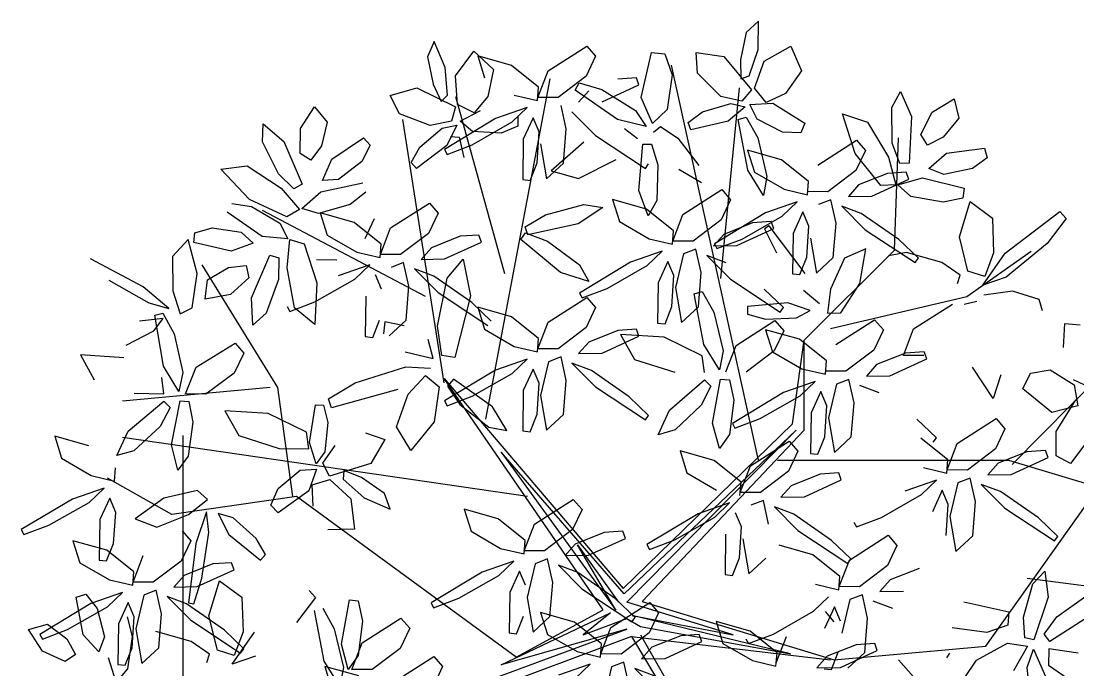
# Model space of a CAD drawing. Header units: inches. Extents: x -28 to 837, y -22 to 590.
# Drawn here: x 401.47 to 430.33, y 297.5 to 315.22 of the extents above; entities that cross this region are included whole.
import ezdxf

# ---------------------------------------------------------------- set-up
doc = ezdxf.new("R2010")
doc.units = ezdxf.units.IN
doc.header["$MEASUREMENT"] = 0

# ---------------------------------------------------------------- blocks, each defined once
blk = doc.blocks.new('tree')
at = {"color": 62}
for p, q in [((372, 2284.6), (323.2, 2239.5)), ((369.7, 2173.1), (372, 2284.6)), ((323.2, 2239.5), (300.2, 2132.5)), ((-305, 2186.4), (-270.4, 2146.5)), ((334.2, 2068.8), (369.7, 2173.1)), ((394.2, 2126.3), (499, 2185.7)), ((499, 2185.7), (541.3, 2088.5)), ((-270.4, 2146.5), (-307.8, 2067.2)), ((-90.9, 1983.8), (-50.3, 2160.4)), ((-50.3, 2160.4), (2.3, 2156.1)), ((2.3, 2156.1), (31.2, 2073.4)), ((131.3, 2079.1), (126.4, 2160.2)), ((126.4, 2160.2), (235.1, 2144.9)), ((235.1, 2144.9), (344, 2014.3)), ((300.2, 2132.5), (301.5, 2057)), ((355.1, 2019.6), (394.2, 2126.3)), ((541.3, 2088.5), (477.4, 1999.6)), ((-334.8, 2041.1), (-245.2, 2015)), ((-109.6, 2060.6), (-183.2, 2055.6)), ((-99.9, 2032.9), (-109.6, 2060.6)), ((31.2, 2073.4), (11.2, 1936.4)), ((223.4, 1987.9), (131.3, 2079.1)), ((301.5, 2057), (334.2, 2068.8)), ((-184.3, 1896.5), (-351.4, 2012.4)), ((-245.2, 2015), (-112.8, 1931.8)), ((-244.8, 1966.4), (-99.9, 2032.9)), ((344, 2014.3), (306, 1969.5)), ((401.4, 1963.6), (355.1, 2019.6)), ((477.4, 1999.6), (401.4, 1963.6)), ((897.3, 1943.9), (931.2, 2006.9)), ((931.2, 2006.9), (973.6, 1908.2)), ((-46.2, 1880.7), (-90.9, 1983.8)), ((150.9, 1926.8), (261.9, 1959.6)), ((306, 1969.5), (223.4, 1987.9)), ((261.9, 1959.6), (319.6, 1946.4)), ((337.4, 1956.2), (428.4, 1960.7)), ((428.4, 1960.7), (554.4, 1882.3)), ((1055.3, 1925.3), (1142.5, 1977.6)), ((1142.5, 1977.6), (1160.1, 1901.6)), ((-363.4, 1927.2), (-270.8, 1833.5)), ((-112.8, 1931.8), (-70.6, 1869)), ((11.2, 1936.4), (-46.2, 1880.7)), ((94.5, 1885), (150.9, 1926.8)), ((319.6, 1946.4), (251.5, 1889.7)), ((365.7, 1898.6), (337.4, 1956.2)), ((752.2, 1762.6), (702.5, 1919.5)), ((702.5, 1919.5), (801.1, 1885.7)), ((898.6, 1803.2), (897.3, 1943.9)), ((1010.4, 1838.2), (1055.3, 1925.3)), ((-70.6, 1869), (-184.3, 1896.5)), ((104.7, 1855.4), (94.5, 1885)), ((251.5, 1889.7), (104.7, 1855.4)), ((291, 1896.5), (323, 1905.3)), ((329, 1696.7), (291, 1896.5)), ((323, 1905.3), (368.6, 1823.9)), ((466.4, 1846.3), (365.7, 1898.6)), ((554.4, 1882.3), (537.7, 1844.8)), ((801.1, 1885.7), (883, 1747.9)), ((973.6, 1908.2), (964.9, 1725.2)), ((1160.1, 1901.6), (1099.2, 1827.7)), ((-270.8, 1833.5), (-74.1, 1704.1)), ((-105.4, 1820.2), (-157, 1860.2)), ((-41.6, 1846.2), (-14.6, 1868.7)), ((-14.6, 1868.7), (54, 1823.3)), ((537.7, 1844.8), (466.4, 1846.3)), ((1037, 1795.5), (1010.4, 1838.2)), ((-99.8, 1616.9), (-84.6, 1799.3)), ((-84.6, 1799.3), (-49.5, 1799.8)), ((-49.5, 1799.8), (-24.8, 1718.6)), ((54, 1823.3), (136.5, 1715.2)), ((368.6, 1823.9), (404.8, 1671.8)), ((605.4, 1717.3), (758.1, 1814.8)), ((758.1, 1814.8), (792.6, 1774.9)), ((927.8, 1723.2), (898.6, 1803.2)), ((1099.2, 1827.7), (1037, 1795.5)), ((462.1, 1738.1), (328.2, 1776)), ((328.2, 1776), (355.2, 1689)), ((792.6, 1774.9), (755.3, 1695.6)), ((1043, 1704), (1112.7, 1763.4)), ((1112.7, 1763.4), (1262.4, 1783.8)), ((1262.4, 1783.8), (1272.6, 1746.1)), ((-337.7, 1664), (-189.5, 1739.2)), ((-74.1, 1704.1), (-61.5, 1721.4)), ((-24.8, 1718.6), (-29, 1578)), ((964.9, 1725.2), (927.8, 1723.2)), ((1272.6, 1746.1), (1214.8, 1703.2)), ((147.4, 1647.2), (57.9, 1699.6)), ((390.8, 1597.4), (329, 1696.7)), ((355.2, 1689), (472, 1621.5)), ((404.8, 1671.8), (390.8, 1597.4)), ((-63.4, 1516.5), (-99.8, 1616.9)), ((73.9, 1522.6), (226.5, 1620.2)), ((226.5, 1620.2), (261.1, 1580.3)), ((-241.4, 1549.8), (-338.9, 1485.3)), ((-316.1, 1561.7), (-241.4, 1549.8)), ((-69.4, 1543.4), (-203.3, 1581.3)), ((-203.3, 1581.3), (-176.3, 1494.4)), ((37, 1458), (-69.4, 1543.4)), ((-29, 1578), (-63.4, 1516.5)), ((261.1, 1580.3), (223.8, 1501)), ((523.6, 1571.8), (399.1, 1528.5)), ((464.6, 1515.3), (523.6, 1571.8)), ((33.5, 1417.8), (73.9, 1522.6)), ((223.8, 1501), (113.5, 1417.2)), ((399.1, 1528.5), (197.7, 1406.7)), ((307.1, 1425.4), (464.6, 1515.3)), ((-176.3, 1494.4), (-59.6, 1426.9)), ((32.7, 1405.4), (37, 1458)), ((348.4, 1489.4), (234.5, 1444)), ((286.7, 1400.2), (431.7, 1466.7)), ((421.9, 1494.4), (348.4, 1489.4)), ((412.9, 1477.7), (395.2, 1465.5)), ((395.2, 1465.5), (443, 1370.8)), ((431.7, 1466.7), (421.9, 1494.4)), ((-59.6, 1426.9), (32.7, 1405.4)), ((113.5, 1417.2), (33.5, 1417.8)), ((234.5, 1444), (194.1, 1398.6)), ((207.9, 1387.9), (307.1, 1425.4)), ((507.9, 1448), (505.6, 1288.5)), ((-7.9, 1377.2), (-132.4, 1333.9)), ((-66.9, 1320.7), (-7.9, 1377.2)), ((125.1, 1385.6), (75.8, 1366.8)), ((145.5, 1293), (125.1, 1385.6)), ((194.1, 1398.6), (286.7, 1400.2)), ((197.7, 1406.7), (207.9, 1387.9)), ((-132.4, 1333.9), (-333.9, 1212.1)), ((14.8, 1337.6), (-23.6, 1253.3)), ((38.4, 1281.5), (14.8, 1337.6)), ((75.8, 1366.8), (44.5, 1234)), ((244.5, 1332.1), (168.1, 1361)), ((168.1, 1361), (260.8, 1267.3)), ((-224.4, 1230.8), (-66.9, 1320.7)), ((134.8, 1158.6), (145.5, 1293)), ((-23.6, 1253.3), (-25.9, 1093.8)), ((30.4, 1159.3), (38.4, 1281.5)), ((260.8, 1267.3), (457.4, 1137.9)), ((505.6, 1288.5), (534.8, 1285.4)), ((-323.6, 1193.2), (-224.4, 1230.8)), ((44.5, 1234), (67.9, 1096.9)), ((117.9, 1209.4), (149.9, 1218.3)), ((155.9, 1009.7), (117.9, 1209.4)), ((149.9, 1218.3), (195.5, 1136.9)), ((470, 1155.2), (393.4, 1228.6)), ((-305, 1195.6), (-270.4, 1155.6)), ((486.6, 1173.6), (327.7, 1159)), ((-270.4, 1155.6), (-307.8, 1076.4)), ((3.3, 1090.7), (30.4, 1159.3)), ((67.9, 1096.9), (134.8, 1158.6)), ((195.5, 1136.9), (231.7, 984.8)), ((327.7, 1159), (327.7, 1129.7)), ((327.7, 1129.7), (398.7, 1109.9)), ((457.4, 1137.9), (470, 1155.2)), ((-25.9, 1093.8), (3.3, 1090.7)), ((283.8, 1006.5), (436.4, 1104.1)), ((398.7, 1109.9), (521.2, 1114.9)), ((436.4, 1104.1), (471, 1064.2)), ((-183.2, 1064.7), (-297, 1019.4)), ((-244.8, 975.5), (-99.9, 1042.1)), ((-109.6, 1069.8), (-183.2, 1064.7)), ((-0.7, 1039.2), (-171.9, 1049.1)), ((-171.9, 1049.1), (-116.4, 951.3)), ((-99.9, 1042.1), (-109.6, 1069.8)), ((533, 1030.3), (399.1, 1068.2)), ((399.1, 1068.2), (426.1, 981.3)), ((471, 1064.2), (433.6, 984.9)), ((150, 964.6), (-0.7, 1039.2)), ((217.7, 910.4), (155.9, 1009.7)), ((243.4, 901.7), (283.8, 1006.5)), ((-337.4, 974), (-244.8, 975.5)), ((158.8, 900), (150, 964.6)), ((231.7, 984.8), (217.7, 910.4)), ((433.6, 984.9), (323.4, 901.1)), ((-116.4, 951.3), (42, 901.1)), ((-270.8, 842.6), (-74.1, 713.2)), ((20.3, 751), (158.9, 870.5)), ((184.3, 846.2), (145, 771)), ((158.9, 870.5), (184.3, 846.2)), ((190.7, 699.5), (222.4, 873.8)), ((222.4, 873.8), (257.5, 871)), ((257.5, 871), (274.7, 790.5)), ((-555.2, 828.7), (-557.4, 669.2)), ((-487, 809.4), (-463.7, 672.2)), ((470, 820.8), (268.5, 699)), ((378, 717.7), (535.5, 807.5)), ((-24.1, 653.9), (20.3, 751)), ((145, 771), (43.6, 673.7)), ((274.7, 790.5), (257.7, 655.5)), ((-528.3, 666.1), (-501.1, 734.6)), ((-463.7, 672.2), (-396.8, 734)), ((-74.1, 713.2), (-61.5, 730.6)), ((278.8, 680.1), (378, 717.7)), ((-557.4, 669.2), (-528.3, 666.1)), ((43.6, 673.7), (-24.1, 653.9)), ((217.9, 599.5), (190.7, 699.5)), ((268.5, 699), (278.8, 680.1)), ((257.7, 655.5), (217.9, 599.5)), ((339.6, 531.8), (492.3, 629.4)), ((492.3, 629.4), (526.9, 589.4)), ((196.3, 552.6), (62.5, 590.5)), ((62.5, 590.5), (89.4, 503.5)), ((526.9, 589.4), (489.5, 510.2)), ((302.7, 467.2), (196.3, 552.6)), ((89.4, 503.5), (206.2, 436)), ((299.3, 426.9), (339.6, 531.8)), ((489.5, 510.2), (379.2, 426.4)), ((298.5, 414.6), (302.7, 467.2)), ((379.2, 426.4), (299.3, 426.9)), ((500.3, 453.2), (459.9, 407.8)), ((-510.8, 301.8), (-358.1, 399.3)), ((-358.1, 399.3), (-323.6, 359.4)), ((257.8, 386.4), (133.3, 343)), ((198.9, 329.8), (257.8, 386.4)), ((390.9, 394.8), (341.6, 375.9)), ((411.2, 302.2), (390.9, 394.8)), ((-323.6, 359.4), (-360.9, 280.1)), ((133.3, 343), (-68.1, 221.2)), ((304.1, 290.7), (280.6, 346.7)), ((510.3, 341.3), (433.9, 370.2)), ((433.9, 370.2), (526.5, 276.4)), ((-547.7, 237.1), (-654.1, 322.6)), ((-551.2, 196.9), (-510.8, 301.8)), ((41.4, 240), (198.9, 329.8)), ((-360.9, 280.1), (-471.2, 196.4)), ((-236.3, 268.5), (-350.1, 223.1)), ((-162.8, 273.5), (-236.3, 268.5)), ((-153, 245.8), (-162.8, 273.5)), ((-552, 184.6), (-547.7, 237.1)), ((-350.1, 223.1), (-390.6, 177.7)), ((-298, 179.3), (-153, 245.8)), ((-68.1, 221.2), (-57.8, 202.4)), ((-57.8, 202.4), (41.4, 240)), ((-644.3, 206), (-552, 184.6)), ((-471.2, 196.4), (-551.2, 196.9)), ((-390.6, 177.7), (-298, 179.3)), ((-592.6, 156.3), (-717.1, 113)), ((-651.6, 99.8), (-592.6, 156.3)), ((-508.8, 145.9), (-540.2, 13.1)), ((-459.6, 164.7), (-508.8, 145.9)), ((-439.2, 72.2), (-459.6, 164.7)), ((-340.2, 111.3), (-416.6, 140.2)), ((-416.6, 140.2), (-323.9, 46.4)), ((-569.9, 116.7), (-608.3, 32.4)), ((-546.3, 60.7), (-569.9, 116.7)), ((-191.3, 7.7), (-340.2, 111.3)), ((-449.9, -62.3), (-439.2, 72.2)), ((-323.9, 46.4), (-127.3, -83)), ((-608.3, 32.4), (-610.6, -127)), ((-540.2, 13.1), (-516.8, -124)), ((-114.7, -65.6), (-191.3, 7.7)), ((-209.6, -105.2), (-56.9, -7.6)), ((-56.9, -7.6), (-22.4, -47.5)), ((-581.4, -130.1), (-554.3, -61.6)), ((-516.8, -124), (-449.9, -62.3)), ((-352.9, -84.4), (-486.8, -46.5)), ((-486.8, -46.5), (-459.8, -133.4)), ((-127.3, -83), (-114.7, -65.6)), ((-22.4, -47.5), (-59.7, -126.8)), ((-246.5, -169.8), (-352.9, -84.4)), ((-250, -210), (-209.6, -105.2)), ((-610.6, -127), (-581.4, -130.1)), ((-459.8, -133.4), (-343.1, -200.9)), ((-59.7, -126.8), (-170, -210.6)), ((64.9, -138.4), (-48.9, -183.8)), ((3.2, -227.7), (148.2, -161.1)), ((138.4, -133.4), (64.9, -138.4)), ((148.2, -161.1), (138.4, -133.4)), ((-343.1, -200.9), (-250.8, -222.4)), ((-250.8, -222.4), (-246.5, -169.8)), ((-48.9, -183.8), (-89.4, -229.2)), ((-907.4, -219.9), (-872.8, -259.9)), ((-170, -210.6), (-250, -210)), ((-158.4, -242.2), (-207.6, -261)), ((-138, -334.8), (-158.4, -242.2)), ((-89.4, -229.2), (3.2, -227.7)), ((-872.8, -259.9), (-910.2, -339.1)), ((-291.4, -250.6), (-415.9, -293.9)), ((-350.4, -307.2), (-291.4, -250.6)), ((-207.6, -261), (-239, -393.8)), ((-39, -295.7), (-115.4, -266.8)), ((-115.4, -266.8), (-22.7, -360.5))]:
    blk.add_line(p, q, dxfattribs=at)
at = {"color": 60}
for p, q in [((-906.4, 2204.5), (-932.7, 2143.6)), ((-863.2, 2101.8), (-906.4, 2204.5)), ((-821.7, 2069), (-750.1, 2165.9)), ((-750.1, 2165.9), (-671.9, 2094.3)), ((-457.7, 2088.8), (-305, 2186.4)), ((-932.7, 2143.6), (-910.1, 2036.5)), ((-601, 2109.6), (-734.8, 2147.5)), ((-734.8, 2147.5), (-707.9, 2060.6)), ((-853.2, 1992.1), (-863.2, 2101.8)), ((-671.9, 2094.3), (-694.2, 1987.1)), ((-494.6, 2024.2), (-601, 2109.6)), ((-498, 1984), (-457.7, 2088.8)), ((-814, 1955.6), (-821.7, 2069)), ((-307.8, 2067.2), (-418.1, 1983.4)), ((-351.4, 2012.4), (-334.8, 2041.1)), ((-1080.1, 1991), (-974.7, 2021.3)), ((-974.7, 2021.3), (-822, 1946.3)), ((-910.1, 2036.5), (-878.2, 1968)), ((-498.8, 1971.6), (-494.6, 2024.2)), ((-297, 2010.2), (-337.4, 1964.8)), ((-1042.7, 1918.9), (-1080.1, 1991)), ((-878.2, 1968), (-853.2, 1992.1)), ((-694.2, 1987.1), (-749, 1923.4)), ((-591.1, 1993.1), (-498.8, 1971.6)), ((-418.1, 1983.4), (-498, 1984)), ((-1432.5, 1861.2), (-1377, 1946.3)), ((-1377, 1946.3), (-1327.9, 1885.8)), ((-921.5, 1873.1), (-1042.7, 1918.9)), ((-822, 1946.3), (-838.5, 1889.9)), ((-749, 1923.4), (-814, 1955.6)), ((-804.4, 1890.5), (-723.1, 1931.6)), ((-539.5, 1943.4), (-664, 1900.1)), ((-598.4, 1886.9), (-539.5, 1943.4)), ((-386.1, 1859.3), (-406.4, 1951.8)), ((-1582.6, 1808.6), (-1579.8, 1880)), ((-1579.8, 1880), (-1498.4, 1809.9)), ((-1327.9, 1885.8), (-1350.2, 1792.7)), ((-838.5, 1889.9), (-921.5, 1873.1)), ((-874.8, 1862.9), (-816.7, 1874.4)), ((-664, 1900.1), (-865.4, 1778.3)), ((-816.7, 1874.4), (-855.9, 1794.8)), ((-755.2, 1849.5), (-804.4, 1890.5)), ((-755.9, 1797), (-598.4, 1886.9)), ((-576.2, 1911.2), (-576.2, 1870.2)), ((-516.7, 1903.8), (-555.2, 1819.5)), ((-493.1, 1847.7), (-516.7, 1903.8)), ((-1434.6, 1763.2), (-1432.5, 1861.2)), ((-962.8, 1787.8), (-874.8, 1862.9)), ((-641.9, 1842.6), (-755.2, 1849.5)), ((-576.2, 1870.2), (-641.9, 1842.6)), ((-501.1, 1725.5), (-493.1, 1847.7)), ((-396.8, 1724.8), (-386.1, 1859.3)), ((-1519.8, 1682.7), (-1582.6, 1808.6)), ((-1498.4, 1809.9), (-1426, 1641.7)), ((-1350.2, 1792.7), (-1392, 1736.5)), ((-1309.9, 1740.8), (-1184.3, 1824.8)), ((-1158.6, 1795.3), (-1191.7, 1731.5)), ((-1184.3, 1824.8), (-1158.6, 1795.3)), ((-855.9, 1794.8), (-976, 1703.8)), ((-855.1, 1759.4), (-755.9, 1797)), ((-842.1, 1830.2), (-807.1, 1827.4)), ((-807.1, 1827.4), (-789.9, 1746.9)), ((-555.2, 1819.5), (-557.4, 1660)), ((-487, 1800.2), (-463.7, 1663.1)), ((-316.7, 1807.8), (-445.8, 1694.9)), ((-1392, 1736.5), (-1434.6, 1763.2)), ((-997.4, 1726.7), (-962.8, 1787.8)), ((-865.4, 1778.3), (-855.1, 1759.4)), ((-1747, 1701.3), (-1643.5, 1714.1)), ((-1643.5, 1714.1), (-1509.6, 1626.1)), ((-1346.5, 1656.8), (-1309.9, 1740.8)), ((-1191.7, 1731.5), (-1283, 1660.4)), ((-976, 1703.8), (-997.4, 1726.7)), ((-528.3, 1656.9), (-501.1, 1725.5)), ((-463.7, 1663.1), (-396.8, 1724.8)), ((-1633.6, 1582), (-1747, 1701.3)), ((-1458.5, 1623.6), (-1519.8, 1682.7)), ((-445.8, 1694.9), (-337.7, 1664)), ((-1509.6, 1626.1), (-1436.1, 1541.7)), ((-1426, 1641.7), (-1458.5, 1623.6)), ((-1352.6, 1612.1), (-1187.5, 1647.1)), ((-1283, 1660.4), (-1346.5, 1656.8)), ((-557.4, 1660), (-528.3, 1656.9)), ((-1487.2, 1513), (-1633.6, 1582)), ((-1428, 1545.6), (-1352.6, 1612.1)), ((-1175.1, 1610), (-1237.7, 1561.2)), ((-1703.8, 1565.9), (-1625.3, 1554)), ((-1625.3, 1554), (-1514.2, 1487.6)), ((-1436.1, 1541.7), (-1487.2, 1513)), ((-1362.3, 1526.4), (-1428, 1545.6)), ((-1237.7, 1561.2), (-1362.3, 1526.4)), ((-1077.8, 1469.5), (-925.1, 1567.1)), ((-925.1, 1567.1), (-890.5, 1527.2)), ((-467.2, 1521.3), (-316.1, 1561.7)), ((-1583.2, 1435.7), (-1722.1, 1531.4)), ((-1221.1, 1490.4), (-1354.9, 1528.3)), ((-1354.9, 1528.3), (-1328, 1441.3)), ((-1142.1, 1505.6), (-1179.4, 1426.3)), ((-890.5, 1527.2), (-927.9, 1447.9)), ((-547.3, 1473.5), (-467.2, 1521.3)), ((-1849.6, 1450.4), (-1780.5, 1470.3)), ((-1780.5, 1470.3), (-1666.1, 1452.9)), ((-1514.2, 1487.6), (-1483, 1426.7)), ((-1114.7, 1404.9), (-1221.1, 1490.4)), ((-1118.2, 1364.7), (-1077.8, 1469.5)), ((-537.6, 1441.7), (-547.3, 1473.5)), ((-338.9, 1485.3), (-537.6, 1441.7)), ((-1875.9, 1424), (-1937, 1356.5)), ((-1840.3, 1289.5), (-1875.9, 1424)), ((-1853.2, 1411.4), (-1849.6, 1450.4)), ((-1666.1, 1452.9), (-1619.8, 1409.3)), ((-1483, 1426.7), (-1583.2, 1435.7)), ((-1485.3, 1312.1), (-1474.6, 1423.5)), ((-1474.6, 1423.5), (-1418.6, 1406.2)), ((-1328, 1441.3), (-1211.2, 1373.8)), ((-927.9, 1447.9), (-1038.2, 1364.2)), ((-803.3, 1436.3), (-917.1, 1390.9)), ((-729.8, 1441.3), (-803.3, 1436.3)), ((-720, 1413.6), (-729.8, 1441.3)), ((-565.4, 1423.2), (-546.5, 1450.5)), ((-408.1, 1294.3), (-565.4, 1423.2)), ((-546.5, 1450.5), (-459.3, 1417.3)), ((-459.3, 1417.3), (-334, 1323.7)), ((-1705.9, 1378.1), (-1853.2, 1411.4)), ((-1619.8, 1409.3), (-1705.9, 1378.1)), ((-1418.6, 1406.2), (-1368, 1252.5)), ((-1211.2, 1373.8), (-1118.9, 1352.4)), ((-1118.9, 1352.4), (-1114.7, 1404.9)), ((-917.1, 1390.9), (-957.6, 1345.5)), ((-864.9, 1347.1), (-720, 1413.6)), ((-2052.6, 1236.9), (-2260.1, 1348)), ((-1937, 1356.5), (-1935.5, 1221.6)), ((-1626.4, 1193.8), (-1554.1, 1362.1)), ((-1554.1, 1362.1), (-1518.7, 1350.9)), ((-1518.7, 1350.9), (-1519.3, 1265.7)), ((-1289.7, 1342.5), (-1369.7, 1343.1)), ((-1038.2, 1364.2), (-1118.2, 1364.7)), ((-1026.5, 1332.5), (-1075.8, 1313.7)), ((-1006.2, 1240), (-1026.5, 1332.5)), ((-957.6, 1345.5), (-864.9, 1347.1)), ((-854.9, 1271), (-792, 1346.1)), ((-792, 1346.1), (-762.7, 1201.8)), ((-1798.7, 1265.2), (-1715.8, 1313.2)), ((-1715.8, 1313.2), (-1646.3, 1321.5)), ((-1646.3, 1321.5), (-1636.4, 1272.2)), ((-1457, 1154.4), (-1485.3, 1312.1)), ((-1159.6, 1324.1), (-1284.1, 1280.8)), ((-1218.6, 1267.6), (-1159.6, 1324.1)), ((-907.1, 1279.1), (-983.5, 1307.9)), ((-983.5, 1307.9), (-890.9, 1214.2)), ((-297.1, 1257.7), (-408.1, 1294.3)), ((-334, 1323.7), (-297.1, 1257.7)), ((-2188.2, 1263.4), (-2030.6, 1173.7)), ((-1859.5, 1154.5), (-1840.3, 1289.5)), ((-1808.9, 1188), (-1798.7, 1265.2)), ((-1636.4, 1272.2), (-1708.9, 1206.3)), ((-1519.3, 1265.7), (-1567.5, 1133.6)), ((-1368, 1252.5), (-1376.4, 1088.1)), ((-1376, 1177.7), (-1218.6, 1267.6)), ((-1113.3, 1228.5), (-1136.9, 1284.5)), ((-758.3, 1175.5), (-907.1, 1279.1)), ((-892.5, 1081.9), (-854.9, 1271)), ((-1951.9, 1151.9), (-2052.6, 1236.9)), ((-1935.5, 1221.6), (-1906.9, 1131.3)), ((-1016.9, 1105.5), (-1006.2, 1240)), ((-890.9, 1214.2), (-694.3, 1084.8)), ((-333.9, 1212.1), (-323.6, 1193.2)), ((-2030.6, 1173.7), (-1951.9, 1151.9)), ((-1708.9, 1206.3), (-1808.9, 1188)), ((-1621.2, 1086.5), (-1626.4, 1193.8)), ((-1475.3, 1140.2), (-1376, 1177.7)), ((-1175.3, 1200.2), (-1177.6, 1040.8)), ((-762.7, 1201.8), (-825.4, 958.7)), ((-681.7, 1102.2), (-758.3, 1175.5)), ((-457.7, 1098), (-305, 1195.6)), ((-2007.3, 1125.3), (-1975.2, 1133.7)), ((-1972, 925.1), (-2007.3, 1125.3)), ((-1975.2, 1133.7), (-1930.7, 1051.7)), ((-1906.9, 1131.3), (-1859.5, 1154.5)), ((-1567.5, 1133.6), (-1621.2, 1086.5)), ((-1485.5, 1159), (-1475.3, 1140.2)), ((-1376.4, 1088.1), (-1457, 1154.4)), ((-601, 1118.8), (-734.8, 1156.7)), ((-734.8, 1156.7), (-707.9, 1069.7)), ((-1974.4, 1112.1), (-2066.5, 1102.2)), ((-2010.5, 1063.2), (-1974.4, 1112.1)), ((-1148.4, 1037.7), (-1121.3, 1106.2)), ((-1101, 1098.7), (-1106.3, 1052.1)), ((-1024.7, 1083.9), (-1101, 1098.7)), ((-1083.8, 1043.8), (-1016.9, 1105.5)), ((-494.6, 1033.4), (-601, 1118.8)), ((-498, 993.1), (-457.7, 1098)), ((-2119.8, 1007.7), (-2010.5, 1063.2)), ((-1930.7, 1051.7), (-1896.6, 899.1)), ((-1177.6, 1040.8), (-1148.4, 1037.7)), ((-875.7, 966.4), (-892.5, 1081.9)), ((-707.9, 1069.7), (-591.1, 1002.2)), ((-307.8, 1076.4), (-418.1, 992.6)), ((-1844.2, 920.1), (-1690.2, 1015.6)), ((-1690.2, 1015.6), (-1656.2, 975.2)), ((-910.2, 954.2), (-929.7, 1029.6)), ((-591.1, 1002.2), (-498.8, 980.8)), ((-498.8, 980.8), (-494.6, 1033.4)), ((-297, 1019.4), (-337.4, 974)), ((-2128.2, 956.7), (-2299.3, 969)), ((-2299.3, 969), (-2245.2, 870.5)), ((-1656.2, 975.2), (-1694.7, 896.4)), ((-1020.6, 981.6), (-910.2, 954.2)), ((-825.4, 958.7), (-875.7, 966.4)), ((-418.1, 992.6), (-498, 993.1)), ((-406.4, 961), (-455.7, 942.1)), ((-386.1, 868.4), (-406.4, 961)), ((-1911.6, 825), (-1972, 925.1)), ((-1886.1, 815.8), (-1844.2, 920.1)), ((-1217.2, 858.8), (-1018.2, 921.8)), ((-1018.2, 921.8), (-920.4, 916.7)), ((-539.5, 952.6), (-664, 909.2)), ((-598.4, 896), (-539.5, 952.6)), ((-455.7, 942.1), (-487, 809.4)), ((-287, 907.5), (-363.4, 936.4)), ((-363.4, 936.4), (-270.8, 842.6)), ((-1970.7, 815.3), (-1978.6, 880.1)), ((-1896.6, 899.1), (-1911.6, 825)), ((-1694.7, 896.4), (-1806.1, 814.2)), ((-1008.2, 813.8), (-941, 887.4)), ((-941, 887.4), (-887.1, 843.4)), ((-664, 909.2), (-865.4, 787.4)), ((-755.9, 806.2), (-598.4, 896)), ((-516.7, 912.9), (-555.2, 828.7)), ((-493.1, 856.9), (-516.7, 912.9)), ((-138.1, 804), (-287, 907.5)), ((-1323.1, 795.3), (-1217.2, 858.8)), ((-887.1, 843.4), (-906.8, 705)), ((-830.6, 872.9), (-853.4, 846.1)), ((-853.4, 846.1), (-804.7, 773.7)), ((-676, 764.4), (-830.6, 872.9)), ((-501.1, 734.6), (-493.1, 856.9)), ((-396.8, 734), (-386.1, 868.4)), ((-2087.5, 818.1), (-1970.7, 815.3)), ((-1806.1, 814.2), (-1886.1, 815.8)), ((-1310.8, 760.3), (-1323.1, 795.3)), ((-1049.4, 832.2), (-1310.8, 760.3)), ((-1054.7, 685.2), (-1008.2, 813.8)), ((-855.1, 768.6), (-755.9, 806.2)), ((-61.5, 730.6), (-138.1, 804)), ((-2111.3, 668.3), (-1970.9, 785.9)), ((-1945.9, 761.2), (-1986.2, 686.6)), ((-1970.9, 785.9), (-1945.9, 761.2)), ((-1941.5, 614.4), (-1907.4, 788.3)), ((-1907.4, 788.3), (-1872.4, 785)), ((-1872.4, 785), (-1856.3, 704.3)), ((-1397.9, 623.6), (-1373.3, 772.3)), ((-1373.3, 772.3), (-1342, 770.4)), ((-1342, 770.4), (-1325.1, 702.2)), ((-865.4, 787.4), (-855.1, 768.6)), ((-804.7, 773.7), (-690.4, 684.3)), ((-619.6, 670.3), (-676, 764.4)), ((-1559.7, 738.4), (-1730.9, 748.3)), ((-1730.9, 748.3), (-1675.4, 650.5)), ((-1409, 663.8), (-1559.7, 738.4)), ((-2157, 571.8), (-2111.3, 668.3)), ((-1986.2, 686.6), (-2089, 590.6)), ((-1856.3, 704.3), (-1875.1, 569.5)), ((-1325.1, 702.2), (-1337.3, 587.1)), ((-997.7, 592.4), (-1054.7, 685.2)), ((-906.8, 705), (-997.7, 592.4)), ((-690.4, 684.3), (-619.6, 670.3)), ((-2267.2, 610), (-2400.9, 648.6)), ((-2400.9, 648.6), (-2374.4, 561.5)), ((-1675.4, 650.5), (-1517, 600.4)), ((-1400.2, 599.2), (-1409, 663.8)), ((-1176.9, 661.9), (-1100.2, 635.3)), ((-1100.2, 635.3), (-1155.9, 540.8)), ((-2089, 590.6), (-2157, 571.8)), ((-1915.8, 514), (-1941.5, 614.4)), ((-1517, 600.4), (-1400.2, 599.2)), ((-1371.7, 538.9), (-1397.9, 623.6)), ((-1337.3, 587.1), (-1371.7, 538.9)), ((-1345.1, 542.6), (-1296.4, 611.8)), ((-2374.4, 561.5), (-2258, 493.4)), ((-1875.1, 569.5), (-1915.8, 514)), ((-1318.3, 490.3), (-1345.1, 542.6)), ((-2165.8, 471.5), (-2161.3, 524)), ((-1520.5, 441.7), (-1433.5, 514.6)), ((-1433.5, 514.6), (-1369.4, 518.7)), ((-1369.4, 518.7), (-1400.2, 433)), ((-1155.9, 540.8), (-1318.3, 490.3)), ((-1262.6, 513.2), (-1264.2, 478.5)), ((-1192.4, 485.4), (-1262.6, 513.2)), ((-2258, 493.4), (-2165.8, 471.5)), ((-1387.1, 456.7), (-1317.7, 478)), ((-1317.7, 478), (-1234.2, 401)), ((-1264.2, 478.5), (-1181.5, 405.7)), ((-1102.4, 423.1), (-1192.4, 485.4)), ((-2206.6, 443.5), (-2331.3, 400.8)), ((-2265.9, 387.2), (-2206.6, 443.5)), ((-1838.4, 434.9), (-1971.3, 404.1)), ((-1799.6, 399.1), (-1838.4, 434.9)), ((-1549.2, 376.5), (-1520.5, 441.7)), ((-1400.2, 433), (-1521, 346.7)), ((-1383.1, 372.7), (-1387.1, 456.7)), ((-1079.5, 360.8), (-1102.4, 423.1)), ((-2331.3, 400.8), (-2533.4, 280.1)), ((-2423.8, 298.2), (-2265.9, 387.2)), ((-2184.1, 403.7), (-2223, 319.7)), ((-2160.8, 347.6), (-2184.1, 403.7)), ((-1971.3, 404.1), (-2083.8, 322.2)), ((-1873.5, 339.8), (-1799.6, 399.1)), ((-1521, 346.7), (-1549.2, 376.5)), ((-1234.2, 401), (-1219.5, 281.4)), ((-1181.5, 405.7), (-1079.5, 360.8)), ((-2169.4, 225.3), (-2160.8, 347.6)), ((-1998.8, 289.7), (-1873.5, 339.8)), ((-1802.6, 349.7), (-1845.4, 225)), ((-1794.5, 268.4), (-1802.6, 349.7)), ((-1698.7, 327), (-1757.4, 343.1)), ((-1757.4, 343.1), (-1714.9, 260.8)), ((-654.1, 322.6), (-788, 360.5)), ((-788, 360.5), (-761, 273.5)), ((-2523.2, 261.2), (-2423.8, 298.2)), ((-2223, 319.7), (-2226.1, 160.2)), ((-2083.8, 322.2), (-1998.8, 289.7)), ((-1607.5, 245.1), (-1698.7, 327)), ((-2533.4, 280.1), (-2523.2, 261.2)), ((-1899.6, 275.5), (-1865, 235.6)), ((-1821.2, 89), (-1794.5, 268.4)), ((-1714.9, 260.8), (-1590.9, 160.4)), ((-1219.5, 281.4), (-1325.6, 279.7)), ((-761, 273.5), (-644.3, 206)), ((-2195.6, 198.7), (-2329.4, 236.6)), ((-2329.4, 236.6), (-2302.5, 149.7)), ((-2196.9, 157), (-2169.4, 225.3)), ((-1865, 235.6), (-1902.4, 156.3)), ((-1845.4, 225), (-1874.2, -8.6)), ((-1570.4, 181.5), (-1607.5, 245.1)), ((-2089.2, 113.3), (-2195.6, 198.7)), ((-2092.6, 73.1), (-2052.3, 177.9)), ((-1590.9, 160.4), (-1570.4, 181.5)), ((-2302.5, 149.7), (-2185.7, 82.2)), ((-2226.1, 160.2), (-2196.9, 157)), ((-1902.4, 156.3), (-2012.6, 72.5)), ((-1777.7, 144.7), (-1891.6, 99.3)), ((-1704.2, 149.7), (-1777.7, 144.7)), ((-1694.5, 122), (-1704.2, 149.7)), ((-2093.4, 60.7), (-2089.2, 113.3)), ((-1891.6, 99.3), (-1932, 53.9)), ((-1853, -12.2), (-1821.2, 89)), ((-1839.4, 55.4), (-1694.5, 122)), ((-717.1, 113), (-918.5, -8.8)), ((-809.1, 9.9), (-651.6, 99.8)), ((-2185.7, 82.2), (-2093.4, 60.7)), ((-2012.6, 72.5), (-2092.6, 73.1)), ((-1932, 53.9), (-1839.4, 55.4)), ((-1793.8, -59.5), (-1751.6, 78.9)), ((-1751.6, 78.9), (-1664, 14.1)), ((-2315.9, 14), (-2278.5, 25.7)), ((-2289.6, -134.7), (-2315.9, 14)), ((-2278.5, 25.7), (-2233.4, -30.3)), ((-2134.1, 32.5), (-2258.6, -10.8)), ((-2193, -24.1), (-2134.1, 32.5)), ((-2050.3, 22.1), (-2081.6, -110.7)), ((-2001, 40.9), (-2050.3, 22.1)), ((-1980.7, -51.7), (-2001, 40.9)), ((-1881.6, -12.6), (-1958, 16.3)), ((-1958, 16.3), (-1865.3, -77.4)), ((-1664, 14.1), (-1659.2, -122.6)), ((-1373.9, 12.2), (-1448.5, -86.3)), ((-1398.4, 40.1), (-1373.9, 12.2)), ((-1271.9, -171.4), (-1240.2, 2.9)), ((-1240.2, 2.9), (-1205.2, 0)), ((-1205.2, 0), (-1188, -80.4)), ((-908.3, -27.6), (-809.1, 9.9)), ((-2258.6, -10.8), (-2460, -132.6)), ((-2350.5, -113.9), (-2193, -24.1)), ((-2233.4, -30.3), (-2205.2, -142.5)), ((-2111.3, -7.1), (-2149.8, -91.4)), ((-2087.7, -63.2), (-2111.3, -7.1)), ((-1732.7, -116.1), (-1881.6, -12.6)), ((-1874.2, -8.6), (-1853, -12.2)), ((-1339.2, -237.8), (-1377.2, -38)), ((-1345.2, -29.2), (-1299.6, -110.5)), ((-918.5, -8.8), (-908.3, -27.6)), ((-2115.6, -64), (-2096.2, -141)), ((-2095.7, -185.5), (-2087.7, -63.2)), ((-1991.4, -186.1), (-1980.7, -51.7)), ((-1865.3, -77.4), (-1668.7, -206.9)), ((-1760.4, -195.2), (-1793.8, -59.5)), ((-1188, -80.4), (-1205, -215.4)), ((-1189.7, -166.3), (-1037.1, -68.7)), ((-1037.1, -68.7), (-1002.5, -108.6)), ((-2504.7, -113.4), (-2429.6, -92.8)), ((-2449.1, -198.5), (-2504.7, -113.4)), ((-2449.7, -151.5), (-2350.5, -113.9)), ((-2429.6, -92.8), (-2353.3, -150.7)), ((-2149.8, -91.4), (-2152, -250.9)), ((-2081.6, -110.7), (-2058.3, -247.9)), ((-1863, -161.3), (-2002.3, -121.1)), ((-1656.1, -189.5), (-1732.7, -116.1)), ((-1702.2, -250.8), (-1614.1, -124.3)), ((-1659.2, -122.6), (-1694, -215.9)), ((-1299.6, -110.5), (-1263.5, -262.7)), ((-1002.5, -108.6), (-1039.9, -187.9)), ((-2460, -132.6), (-2449.7, -151.5)), ((-2353.3, -150.7), (-2318.7, -211.6)), ((-2227.5, -202.1), (-2289.6, -134.7)), ((-2205.2, -142.5), (-2227.5, -202.1)), ((-2096.2, -141), (-2114.4, -269)), ((-1790.7, -210.3), (-1863, -161.3)), ((-1230.1, -271.1), (-1189.7, -166.3)), ((-2360.3, -239.8), (-2449.1, -198.5)), ((-2122.9, -254), (-2095.7, -185.5)), ((-2058.3, -247.9), (-1991.4, -186.1)), ((-1694, -215.9), (-1760.4, -195.2)), ((-1668.7, -206.9), (-1656.1, -189.5)), ((-1244.8, -271.5), (-1271.9, -171.4)), ((-1039.9, -187.9), (-1150.1, -271.7)), ((-2318.7, -211.6), (-2360.3, -239.8)), ((-2158.4, -321.4), (-2189, -225.6)), ((-1801.8, -243.7), (-1790.7, -210.3)), ((-1609.5, -219), (-1702.2, -250.8)), ((-1277.4, -337), (-1339.2, -237.8)), ((-1205, -215.4), (-1244.8, -271.5)), ((-1060.1, -317.5), (-907.4, -219.9)), ((-2114.4, -269), (-2158.4, -321.4)), ((-2152, -250.9), (-2122.9, -254)), ((-1203.4, -296.7), (-1337.2, -258.8)), ((-1337.2, -258.8), (-1310.3, -345.8)), ((-1263.5, -262.7), (-1277.4, -337)), ((-1150.1, -271.7), (-1230.1, -271.1))]:
    blk.add_line(p, q, dxfattribs=at)
at = {"color": 44}
for p, q in [((371.6, 554.2), (28.6, 2111.3)), ((-702.2, 715.3), (-448.7, 2057.6)), ((222.5, 1270.1), (297.1, 2021.8)), ((-627.6, 1288), (-821.5, 1986)), ((-866.3, 858.5), (-1030.3, 1896.5)), ((906.7, 1382.2), (923.5, 1824.9)), ((-940.8, 1198.5), (-1582.1, 1538.6)), ((551.8, 1027.4), (906.7, 1382.2)), ((-1522.5, 840.6), (-1820.8, 1323.8)), ((655, 1073.2), (1191.9, 1198.5)), ((505.9, 697.4), (551.8, 1027.4)), ((551.8, 672.5), (551.8, 1027.4)), ((1370.9, 536.3), (1758.6, 930.1)), ((-239.9, -36.4), (-866.3, 876.4)), ((-866.3, 876.4), (-161.4, 47.6)), ((-1552.3, 840.6), (-2134, 786.9)), ((-1462.8, 411), (-1522.5, 840.6)), ((-161.4, 47.6), (505.9, 697.4)), ((519.5, 672.3), (-157.9, 27.4)), ((-147.1, -5.2), (519.5, 672.3)), ((-87, -3.5), (551.8, 672.5)), ((-538.1, 411), (-2134, 643.7)), ((1266.5, -179.6), (1863, 661.6)), ((-157.9, 27.4), (-641.9, 586.1)), ((-641.9, 586.1), (-190.4, -37.1)), ((446.2, 554.2), (1356, 554.2)), ((1356, 554.2), (1952.5, 375.2)), ((-1940.1, 339.4), (-2193.6, 482.6)), ((-1447.9, 411), (-1940.1, 339.4)), ((-582.6, -222.5), (-1447.9, 411)), ((-190.4, -37.1), (-341.1, 220.8)), ((-341.1, 220.8), (-179.6, -5.2)), ((1430.5, 88.9), (1982.4, 17.3)), ((-582.6, -222.5), (-239.9, -36.4)), ((271.8, -134.1), (-147.1, -5.2)), ((-87, -3.5), (669.9, -233.3)), ((-641.9, -252.3), (-211.6, -48)), ((-211.6, -48), (-319.4, -134.1)), ((-319.4, -134.1), (-147.1, -69.7)), ((-147.1, -69.7), (-93.4, -102.2)), ((-126, -58.8), (271.8, -134.1)), ((497.8, -209.5), (-126, -58.8)), ((-964.4, -413.8), (-147.1, -112.5)), ((-147.1, -112.5), (-641.9, -252.3)), ((-93.4, -102.2), (497.8, -209.5)), ((-129, -141), (-997.1, -466.1)), ((-129, -141), (237.4, -752.3)), ((-129, -141), (655, -233.3)), ((-93.4, -134.1), (250.7, -736.3)), ((669.9, -233.3), (1266.5, -179.6)), ((923.5, -233.3), (1699, -1110.2))]:
    blk.add_line(p, q, dxfattribs=at)
at = {"color": 64}
for p, q in [((853.5, 1636.4), (752.2, 1762.6)), ((568.5, 1652.7), (462.1, 1738.1)), ((883, 1747.9), (912, 1639.8)), ((755.3, 1695.6), (645, 1611.9)), ((879.9, 1684), (766.1, 1638.6)), ((953.4, 1689), (879.9, 1684)), ((921, 1639.7), (1017.9, 1666.5)), ((963.2, 1661.4), (953.4, 1689)), ((1017.9, 1666.5), (1181.6, 1625.5)), ((1101.6, 1679.4), (1043, 1704)), ((1214.8, 1703.2), (1101.6, 1679.4)), ((564.3, 1600.1), (568.5, 1652.7)), ((766.1, 1638.6), (725.6, 1593.2)), ((818.2, 1594.8), (963.2, 1661.4)), ((912, 1639.8), (853.5, 1636.4)), ((971.6, 1593.7), (921, 1639.7)), ((1181.6, 1625.5), (1176.5, 1586.8)), ((472, 1621.5), (564.3, 1600.1)), ((645, 1611.9), (565, 1612.4)), ((725.6, 1593.2), (818.2, 1594.8)), ((1098.8, 1570.4), (971.6, 1593.7)), ((1176.5, 1586.8), (1098.8, 1570.4)), ((656.7, 1580.2), (607.4, 1561.4)), ((677, 1487.7), (656.7, 1580.2)), ((776.1, 1526.8), (699.6, 1555.7)), ((699.6, 1555.7), (792.3, 1461.9)), ((1163.1, 1434.7), (1205.4, 1573.1)), ((1205.4, 1573.1), (1292.9, 1508.3)), ((546.3, 1532.2), (507.9, 1448)), ((569.9, 1476.2), (546.3, 1532.2)), ((924.9, 1423.3), (776.1, 1526.8)), ((1292.9, 1508.3), (1297.7, 1371.6)), ((1342.8, 1369.9), (1558.5, 1534.3)), ((1583, 1506.4), (1508.5, 1407.9)), ((1558.5, 1534.3), (1583, 1506.4)), ((555.2, 1290.2), (412.9, 1477.7)), ((561.9, 1353.9), (569.9, 1476.2)), ((666.3, 1353.3), (677, 1487.7)), ((792.3, 1461.9), (988.9, 1332.5)), ((576, 1428.6), (599.4, 1291.5)), ((1001.5, 1349.9), (924.9, 1423.3)), ((1196.5, 1299), (1163.1, 1434.7)), ((793.9, 1386.8), (710.2, 1350.8)), ((770.3, 1249.7), (793.9, 1386.8)), ((1191.9, 1198.5), (1445.4, 1377.5)), ((1508.5, 1407.9), (1347.4, 1275.2)), ((534.8, 1285.4), (561.9, 1353.9)), ((599.4, 1291.5), (666.3, 1353.3)), ((710.2, 1350.8), (655.4, 1227.6)), ((954.6, 1373.1), (883.7, 1359.7)), ((1094, 1332.8), (954.6, 1373.1)), ((988.9, 1332.5), (1001.5, 1349.9)), ((1166.2, 1283.8), (1094, 1332.8)), ((1254.7, 1243.4), (1342.8, 1369.9)), ((1297.7, 1371.6), (1262.9, 1278.3)), ((1262.9, 1278.3), (1196.5, 1299)), ((696.5, 1134.9), (770.3, 1249.7)), ((1155.1, 1250.5), (1166.2, 1283.8)), ((1347.4, 1275.2), (1254.7, 1243.4)), ((549, 1223.7), (611.4, 1171)), ((655.4, 1227.6), (643.8, 1133.5)), ((1371.9, 1220.6), (1259.3, 1204.8)), ((1477.8, 1187.2), (1371.9, 1220.6)), ((574.4, 1144.2), (486.6, 1173.6)), ((982.6, 1071.4), (1135.3, 1169)), ((1182.3, 1169), (1231.8, 1180.6)), ((1490.2, 1142), (1477.8, 1187.2)), ((521.2, 1114.9), (574.4, 1144.2)), ((643.8, 1133.5), (696.5, 1134.9)), ((676.3, 1009.5), (828.9, 1107.1)), ((828.9, 1107.1), (863.5, 1067.2)), ((1573.1, 997.7), (1578.6, 1092.8)), ((1578.6, 1092.8), (1639.3, 1087.9)), ((863.5, 1067.2), (826.2, 987.9)), ((942.3, 966.6), (982.6, 1071.4)), ((639.4, 944.9), (533, 1030.3)), ((426.1, 981.3), (542.8, 913.8)), ((826.2, 987.9), (715.9, 904.1)), ((950.8, 976.3), (836.9, 930.9)), ((1022.2, 966), (942.3, 966.6)), ((1024.3, 981.3), (950.8, 976.3)), ((1034.1, 953.6), (1024.3, 981.3)), ((635.1, 892.3), (639.4, 944.9)), ((836.9, 930.9), (796.5, 885.5)), ((889.1, 887), (1034.1, 953.6)), ((542.8, 913.8), (635.1, 892.3)), ((715.9, 904.1), (635.9, 904.7)), ((796.5, 885.5), (889.1, 887)), ((1442.8, 897.2), (1520.8, 910.3)), ((594.5, 864.1), (470, 820.8)), ((535.5, 807.5), (594.5, 864.1)), ((678.3, 853.7), (646.9, 720.9)), ((727.5, 872.5), (678.3, 853.7)), ((747.9, 779.9), (727.5, 872.5)), ((846.9, 819), (770.5, 847.9)), ((617.2, 824.5), (578.8, 740.2)), ((640.8, 768.4), (617.2, 824.5)), ((632.8, 646.1), (640.8, 768.4)), ((737.2, 645.5), (747.9, 779.9)), ((578.8, 740.2), (576.5, 580.7)), ((646.9, 720.9), (670.3, 583.8)), ((605.7, 577.6), (632.8, 646.1)), ((670.3, 583.8), (737.2, 645.5)), ((576.5, 580.7), (605.7, 577.6)), ((687.7, 503.6), (614.1, 498.5)), ((697.4, 475.9), (687.7, 503.6)), ((614.1, 498.5), (500.3, 453.2)), ((552.5, 409.3), (697.4, 475.9)), ((856.4, 328.4), (1013.9, 418.3)), ((459.9, 407.8), (552.5, 409.3)), ((659.2, 237.8), (510.3, 341.3)), ((746.9, 309.7), (757.2, 290.9)), ((757.2, 290.9), (856.4, 328.4)), ((242.1, 262.5), (239.8, 103)), ((296.1, 168.4), (304.1, 290.7)), ((526.5, 276.4), (723.1, 147)), ((729.4, 160.2), (882.1, 257.8)), ((882.1, 257.8), (916.7, 217.9)), ((310.3, 243.2), (333.6, 106)), ((586.1, 181), (452.3, 218.9)), ((735.8, 164.4), (659.2, 237.8)), ((916.7, 217.9), (879.3, 138.6)), ((269, 99.9), (296.1, 168.4)), ((333.6, 106), (400.5, 167.8)), ((692.5, 95.6), (586.1, 181)), ((689, 55.4), (729.4, 160.2)), ((723.1, 147), (735.8, 164.4)), ((879.3, 138.6), (769, 54.8)), ((1003.9, 127), (890.1, 81.6)), ((239.8, 103), (269, 99.9)), ((688.3, 43), (692.5, 95.6)), ((596, 64.5), (688.3, 43)), ((769, 54.8), (689, 55.4)), ((890.1, 81.6), (849.7, 36.2)), ((588.7, -41.8), (647.6, 14.8)), ((731.4, 4.4), (700.1, -128.4)), ((780.7, 23.2), (731.4, 4.4)), ((801, -69.4), (780.7, 23.2)), ((849.7, 36.2), (942.3, 37.7)), ((670.4, -24.8), (631.9, -109.1)), ((693.9, -80.9), (670.4, -24.8)), ((900.1, -30.3), (823.7, -1.4)), ((338.1, -119.8), (204.2, -81.9)), ((204.2, -81.9), (231.2, -168.8)), ((431.2, -131.6), (588.7, -41.8)), ((634, -43), (668.6, -82.9)), ((790.3, -203.8), (801, -69.4)), ((444.5, -205.2), (338.1, -119.8)), ((321.7, -150.3), (332, -169.2)), ((332, -169.2), (431.2, -131.6)), ((441, -245.4), (481.4, -140.6)), ((231.2, -168.8), (347.9, -236.3)), ((440.2, -257.8), (444.5, -205.2)), ((755.9, -173.8), (642, -219.2)), ((658.8, -271.7), (685.9, -203.2)), ((694.2, -263.1), (839.2, -196.5)), ((723.4, -265.6), (790.3, -203.8)), ((829.4, -168.8), (755.9, -173.8)), ((839.2, -196.5), (829.4, -168.8)), ((347.9, -236.3), (440.2, -257.8)), ((642, -219.2), (601.6, -264.6)), ((601.6, -264.6), (694.2, -263.1)), ((629.6, -268.6), (658.8, -271.7))]:
    blk.add_line(p, q, dxfattribs=at)
at = {"color": 66}
for p, q in [((1296, 797.2), (1214.9, 920)), ((1326.3, 890.3), (1296, 797.2)), ((1412.7, 835.7), (1442.8, 897.2)), ((1520.8, 910.3), (1615.6, 851.2)), ((1527.3, 742), (1412.7, 835.7)), ((1701.3, 829), (1611.8, 870.6)), ((1615.6, 851.2), (1628.9, 768.5)), ((1544.2, 666.4), (1621.2, 792.3)), ((1628.9, 768.5), (1527.3, 742)), ((1072.4, 642.1), (995.8, 715.5)), ((1154.7, 620.2), (1307.3, 717.8)), ((1307.3, 717.8), (1341.9, 677.9)), ((1341.9, 677.9), (1304.6, 598.6)), ((1543.6, 570.6), (1544.2, 666.4)), ((1716.9, 696.2), (1601, 541.1)), ((1117.7, 555.6), (1011.3, 641.1)), ((1059.8, 624.7), (1072.4, 642.1)), ((1114.3, 515.4), (1154.7, 620.2)), ((1304.6, 598.6), (1194.3, 514.8)), ((1429.2, 587), (1315.3, 541.6)), ((1502.7, 592), (1429.2, 587)), ((1512.4, 564.3), (1502.7, 592)), ((1113.5, 503.1), (1117.7, 555.6)), ((1315.3, 541.6), (1274.9, 496.2)), ((1367.5, 497.8), (1512.4, 564.3)), ((1601, 541.1), (1543.6, 570.6)), ((1021.2, 524.5), (1113.5, 503.1)), ((1194.3, 514.8), (1114.3, 515.4)), ((1072.8, 474.8), (948.3, 431.5)), ((1013.9, 418.3), (1072.8, 474.8)), ((1156.6, 464.4), (1125.3, 331.6)), ((1205.9, 483.2), (1156.6, 464.4)), ((1226.2, 390.7), (1205.9, 483.2)), ((1325.3, 429.8), (1248.9, 458.6)), ((1248.9, 458.6), (1341.6, 364.9)), ((1274.9, 496.2), (1367.5, 497.8)), ((1095.6, 435.2), (1057.1, 350.9)), ((1119.2, 379.2), (1095.6, 435.2)), ((1474.2, 326.2), (1325.3, 429.8)), ((1111.2, 256.9), (1119.2, 379.2)), ((1215.6, 256.2), (1226.2, 390.7)), ((1341.6, 364.9), (1538.2, 235.5)), ((1125.3, 331.6), (1148.7, 194.5)), ((1550.8, 252.9), (1474.2, 326.2)), ((1148.7, 194.5), (1215.6, 256.2)), ((1538.2, 235.5), (1550.8, 252.9)), ((1112.9, -224.6), (1125.5, -207.2))]:
    blk.add_line(p, q, dxfattribs=at)
at = {"color": 68}
for p, q in [((1452, 66.7), (1499.5, 116.5)), ((1499.5, 116.5), (1512, 13.5)), ((1415.9, -64.5), (1452, 66.7)), ((1512, 13.5), (1455.6, -154.4)), ((1546.9, -63.8), (1661.3, 18)), ((1180.5, -4.6), (1357.4, -43.4)), ((1357.4, -43.4), (1353.7, -96.1)), ((1421.3, -146.6), (1415.9, -64.5)), ((1497.3, -132.5), (1546.9, -63.8)), ((1673.3, -61.9), (1518.9, -160.3)), ((1271.3, -125.8), (1134, -107.2)), ((1353.7, -96.1), (1271.3, -125.8)), ((1455.6, -154.4), (1421.3, -146.6)), ((1518.9, -160.3), (1497.3, -132.5)), ((1230.6, -234), (1351.8, -166.9)), ((1351.8, -166.9), (1430.9, -179)), ((1430.9, -179), (1375.9, -276.9)), ((1430.5, -262.9), (1455, -191.3)), ((1455, -191.3), (1501.9, -298.4)), ((1514.8, -189.4), (1514.3, -254.7)), ((1630.3, -207.3), (1514.8, -189.4)), ((1182.3, -307.1), (1230.6, -234)), ((1444.5, -418.6), (1430.5, -262.9)), ((1514.3, -254.7), (1652.7, -350.1))]:
    blk.add_line(p, q, dxfattribs=at)
blk = doc.blocks.new('Garden')
blk.add_line((1940.95704, -42.14943), (1940.95704, -21.51725))
at = {"xscale": 0.02, "yscale": 0.02}
blk.add_blockref('tree', (1978.84719, -34.54183), dxfattribs=at)

msp = doc.modelspace()

# ---------------------------------------------------------------- block references
at = {"xscale": 0.3465639121819872, "yscale": 0.3465639121819872, "zscale": 0.6931278243639744}
msp.add_blockref('Garden', (-266.765, 311.36), dxfattribs=at)

doc.saveas('drawing.dxf')
